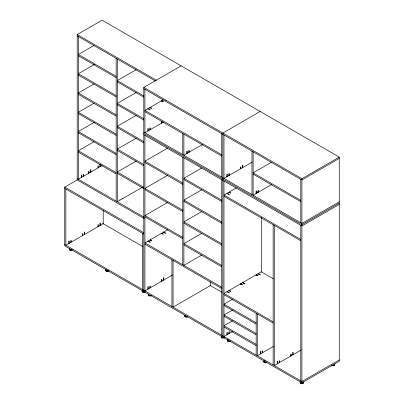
<?xml version="1.0" encoding="UTF-8"?>
<svg xmlns="http://www.w3.org/2000/svg" width="404" height="404" viewBox="0 0 404 404"><rect width="100%" height="100%" fill="white"/><g stroke="black" fill="none" stroke-linecap="round" stroke-linejoin="round"><path stroke-width="0.61" d="M256.04 275.336L256.343 275.114M122.165 198.546L121.826 198.697M226.821 176.326L226.447 176.452M161.383 280.987L160.949 281.134M161.479 233.714L161.817 233.623M240.531 284.244L240.895 284.209M258.1 274.134L258.363 274.018M188.734 152.091L188.431 152.192M290.698 355.717L290.299 355.813M161.534 101.182L161.817 101.152M77.194 179.911L77.194 34.577L102.091 20.2L339.254 157.126L339.254 361.257L301.909 382.82L64.746 245.895L64.746 187.102L77.194 179.911L144.253 218.63M94.011 45.425L78.315 54.484L116.16 76.336M94.551 64.372L78.315 73.75L116.16 95.602M94.011 83.951L78.315 93.011L116.16 114.862M136.224 69.639L117.281 80.578L143.773 95.874M94.011 103.212L78.315 112.277L116.16 134.128M143.799 291.536L143.799 87.405L181.149 65.842M136.224 92.496L117.281 103.434L143.773 118.731M94.551 122.165L78.315 131.537L116.16 153.389M136.224 115.352L117.281 126.29L143.773 141.587M163.322 99.783L144.92 110.408L221.73 154.752M94.011 141.738L78.315 150.803L116.16 172.654M165.569 100.929L165.852 100.768M163.322 122.134L144.92 132.759L144.92 89.345M136.224 138.208L117.281 149.147L143.773 164.443M102.131 165.514L78.315 179.265L78.315 36.517M136.224 161.07L117.281 172.003L143.773 187.299M167.655 148.096L144.92 161.221L182.765 183.073M202.833 144.319L183.886 155.257L183.886 134.199M260.201 111.484L222.851 133.047L222.851 337.178M142.178 187.385L117.281 201.763L117.281 59.014M167.655 175.265L144.92 188.395L182.765 210.242M201.748 168.019L183.886 178.331L221.73 200.182M167.655 202.439L144.92 215.564L182.765 237.416M201.748 189.794L183.886 200.111L221.73 221.958M252.121 162.15L223.973 178.401L223.973 134.987M271.508 162.241L253.106 172.867L300.788 200.394M236.421 187.89L223.973 195.076L300.788 239.426M167.655 229.75L144.92 242.875L221.73 287.224M201.748 211.575L183.886 221.887L221.73 243.738M271.508 184.598L253.106 195.223L253.106 151.808M201.748 233.355L183.886 243.668L221.73 265.519M143.799 87.405L301.909 178.689L339.254 157.126M339.254 158.418L301.909 179.982L143.799 88.698M201.748 255.06L183.886 265.372L183.886 157.843M172.523 274.952L144.92 290.89L144.92 135.345M339.254 201.833L301.909 223.397L143.799 132.113M339.254 203.126L301.909 224.69L143.799 133.406M339.254 204.419L301.909 225.982L143.799 134.699M232.633 299.187L223.973 304.187L256.156 322.766M232.633 309.969L223.973 314.969L256.156 333.547M232.633 320.751L223.973 325.75L256.156 344.329M232.633 331.533L223.973 336.532L223.973 180.987M273.513 346.385L257.277 355.757L257.277 313.928M301.334 349.945L274.271 365.57L274.271 225.407M339.254 359.964L301.909 381.527L64.746 244.602M120.049 199.768L119.756 199.813M257.898 192.092L257.56 192.147M77.194 34.577L156.247 80.219M77.194 35.87L155.156 80.881M161.852 100.631L163.408 101.53L162.908 101.818L161.353 100.919M78.315 55.777L116.16 77.629M117.281 81.871L143.773 97.167M150.273 107.312L151.828 108.211L151.328 108.499L149.773 107.6M148.172 108.53L150.288 109.752L150.005 109.913L147.889 108.691M144.92 111.701L221.73 156.045M253.106 174.159L300.788 201.687M78.315 75.043L116.16 96.894M117.281 104.727L143.773 120.023M78.315 94.304L116.16 116.155M229.326 191.986L230.881 192.885L230.386 193.173L228.831 192.274M117.281 127.583L143.773 142.88M227.225 193.198L229.341 194.42L229.063 194.582L226.947 193.359M223.973 196.369L300.788 240.718M78.315 113.569L116.16 135.421M183.886 179.623L221.73 201.475M144.92 162.519L182.765 184.365M117.281 150.445L143.773 165.736M78.315 132.83L116.16 154.681M183.886 201.404L221.73 223.255M141.89 187.224L142.981 187.85M117.281 173.301L143.773 188.592M144.92 189.688L182.765 211.539M78.315 152.096L116.16 173.947M183.886 223.18L221.73 245.031M273.341 278.785L261.322 271.841L223.973 293.405L273.149 321.796M258.348 273.559L260.464 274.781L260.186 274.942L258.07 273.72M256.464 274.644L258.025 275.543L257.525 275.831L255.969 274.932M144.92 216.857L182.765 238.708M77.194 178.618L144.253 217.337M163.731 232.012L165.852 233.234L165.569 233.396L163.453 232.174M183.886 244.96L221.73 266.812M161.852 233.103L163.408 234.002L162.908 234.29L161.353 233.391M242.789 282.542L244.905 283.765L244.622 283.926L242.506 282.704M240.905 283.633L242.461 284.527L241.961 284.815L240.405 283.916M64.746 187.102L143.799 232.739M64.746 188.395L143.799 234.037M150.273 239.784L151.828 240.683L151.328 240.971L149.773 240.072M148.172 241.001L150.288 242.218L150.005 242.385L147.889 241.163M229.326 290.314L230.881 291.213L230.386 291.501L228.831 290.602M227.225 291.526L229.341 292.749L229.063 292.91L226.947 291.688M144.92 244.173L221.73 288.517M102.636 223.356L142.981 246.647M210.045 285.365L222.038 292.289M223.973 294.698L273.149 323.089M223.973 305.48L256.156 324.064M223.973 316.261L256.156 334.845M223.973 327.043L256.156 345.627M301.909 178.689L301.909 382.82M300.788 179.336L300.788 222.75M300.788 225.336L300.788 380.881M293.082 354.707L293.082 352.263L292.804 352.424L292.804 354.869M291.203 355.798L291.203 354L290.703 354.288L290.703 356.086M279.624 362.479L279.624 360.681L279.124 360.969L279.124 362.767M277.523 363.691L277.523 361.252L277.24 361.413L277.24 363.853M273.149 224.76L273.149 364.923M262.63 352.667L262.63 350.874L262.13 351.162L262.13 352.955M261.322 217.362L261.322 272.15M260.529 353.884L260.529 351.44L260.247 351.601L260.247 354.045M258.459 192.132L258.459 190.334L257.959 190.622L257.959 192.415M256.358 193.344L256.358 190.9L256.075 191.062L256.075 193.506M256.156 313.282L256.156 355.111M251.985 151.162L251.985 194.571M242.789 167.539L242.789 165.095L242.506 165.256L242.506 167.7M240.905 168.625L240.905 166.827L240.405 167.115L240.405 168.912M229.326 175.311L229.326 173.513L228.831 173.801L228.831 175.599M229.326 333.441L229.326 331.644L228.831 331.931L228.831 333.729M227.225 176.523L227.225 174.079L226.947 174.24L226.947 176.684M227.225 334.653L227.225 332.209L226.947 332.371L226.947 334.815M221.73 133.694L221.73 177.109M221.73 179.694L221.73 335.239M210.403 281.835L210.403 285.572L173.053 307.136L173.053 260.413M189.239 152.167L189.239 150.369L188.744 150.657L188.744 152.454M187.138 153.379L187.138 150.934L186.86 151.096L186.86 153.54M182.765 133.552L182.765 154.611M182.765 157.196L182.765 264.726M171.932 259.767L171.932 306.49M163.731 280.028L163.731 277.583L163.453 277.745L163.453 280.189M161.852 122.983L161.852 121.19L161.353 121.473L161.353 123.27M161.852 281.113L161.852 279.321L161.353 279.608L161.353 281.401M150.273 129.669L150.273 127.871L149.773 128.159L149.773 129.957M150.273 287.799L150.273 286.002L149.773 286.29L149.773 288.087M148.172 130.881L148.172 128.437L147.889 128.598L147.889 131.042M148.172 289.011L148.172 286.567L147.889 286.729L147.889 289.173M142.678 233.391L142.678 289.597M116.16 58.368L116.16 201.116M103.212 210.57L103.212 223.685L65.862 245.248L65.862 189.042M100.243 166.605L100.243 164.16L99.96 164.322L99.96 166.766M100.243 225.402L100.243 222.958L99.96 223.119L99.96 225.563M98.359 167.695L98.359 165.898L97.859 166.185L97.859 167.983M98.359 226.487L98.359 224.695L97.859 224.977L97.859 226.775M90.905 171.998L90.905 169.554L90.622 169.715L90.622 172.16M89.021 173.084L89.021 171.286L88.521 171.574L88.521 173.372M84.678 234.386L84.678 231.941L84.401 232.103L84.401 234.547M83.668 176.174L83.668 174.377L83.168 174.664L83.168 176.462M82.795 235.471L82.795 233.679L82.3 233.966L82.3 235.759M81.568 177.386L81.568 174.942L81.285 175.104L81.285 177.548M71.215 242.158L71.215 240.36L70.72 240.648L70.72 242.445M69.114 243.37L69.114 240.925L68.837 241.087L68.837 243.531M334.305 364.312A1.318 0.763 0 0 1 333.835 365.11A1.318 0.763 0 0 1 332.371 365.166M334.431 363.979A1.672 0.965 0 0 1 334.118 365.241A1.672 0.965 0 0 1 331.916 365.226M334.431 364.337A1.672 0.965 0 0 1 333.946 365.676A1.672 0.965 0 0 1 331.628 365.393M266.362 362.029A1.318 0.763 0 0 1 264.499 362.029A1.318 0.763 0 0 1 264.499 360.949M266.675 362.13A1.672 0.965 0 0 1 264.16 362.115A1.672 0.965 0 0 1 264.514 360.681M266.923 362.282A1.672 0.965 0 0 1 264.312 362.565A1.672 0.965 0 0 1 264.514 361.04M230.159 340.774A1.318 0.763 0 0 1 228.209 340.996A1.318 0.763 0 0 1 228.083 339.855M229.932 341.203A1.672 0.965 0 0 1 227.614 340.92A1.672 0.965 0 0 1 228.103 339.582M230.507 341.188A1.672 0.965 0 0 1 228.073 341.547A1.672 0.965 0 0 1 227.77 340.107M71.841 249.647A1.318 0.763 0 0 1 70.245 249.768A1.318 0.763 0 0 1 69.629 248.909M71.821 249.919A1.672 0.965 0 0 1 69.634 249.738A1.672 0.965 0 0 1 69.66 248.465M72.397 249.904A1.672 0.965 0 0 1 70.352 250.379A1.672 0.965 0 0 1 69.271 249.268M69.412 249.031A1.672 0.965 0 0 1 69.66 248.824M150.894 295.289A1.318 0.763 0 0 1 149.157 295.354A1.318 0.763 0 0 1 148.818 294.37M150.874 295.561A1.672 0.965 0 0 1 148.692 295.38A1.672 0.965 0 0 1 148.717 294.107M151.455 295.546A1.672 0.965 0 0 1 149.207 295.97A1.672 0.965 0 0 1 148.47 294.673M223.513 337.497A1.318 0.763 0 0 1 222.048 337.441A1.318 0.763 0 0 1 221.579 336.638M224.099 337.481A1.672 0.965 0 0 1 221.735 337.552A1.672 0.965 0 0 1 221.609 336.189M224.346 337.633A1.672 0.965 0 0 1 221.907 337.991A1.672 0.965 0 0 1 221.609 336.547M107.979 270.867A1.318 0.763 0 0 1 106.52 270.811A1.318 0.763 0 0 1 106.045 270.008M108.565 270.852A1.672 0.965 0 0 1 106.207 270.922A1.672 0.965 0 0 1 106.075 269.559M108.812 271.003A1.672 0.965 0 0 1 106.378 271.362A1.672 0.965 0 0 1 106.075 269.917M187.31 316.388A1.318 0.763 0 0 1 185.572 316.453A1.318 0.763 0 0 1 185.234 315.463M187.623 316.494A1.672 0.965 0 0 1 185.259 316.564A1.672 0.965 0 0 1 185.128 315.201M187.87 316.64A1.672 0.965 0 0 1 185.431 317.004A1.672 0.965 0 0 1 185.128 315.559M144.46 291.855A1.318 0.763 0 0 1 142.748 291.658A1.318 0.763 0 0 1 142.864 290.653M145.046 291.839A1.672 0.965 0 0 1 142.854 291.991A1.672 0.965 0 0 1 142.304 290.759M145.288 291.991A1.672 0.965 0 0 1 143.041 292.415A1.672 0.965 0 0 1 142.304 291.117M303.182 382.28A1.318 0.763 0 0 1 301.738 383.234A1.318 0.763 0 0 1 300.763 382.093M303.308 381.947A1.672 0.965 0 0 1 302.939 383.234A1.672 0.965 0 0 1 300.687 383.138A1.672 0.965 0 0 1 300.662 381.831M303.308 382.31A1.672 0.965 0 0 1 302.939 383.593A1.672 0.965 0 0 1 300.687 383.497A1.672 0.965 0 0 1 300.662 382.189"/></g></svg>
